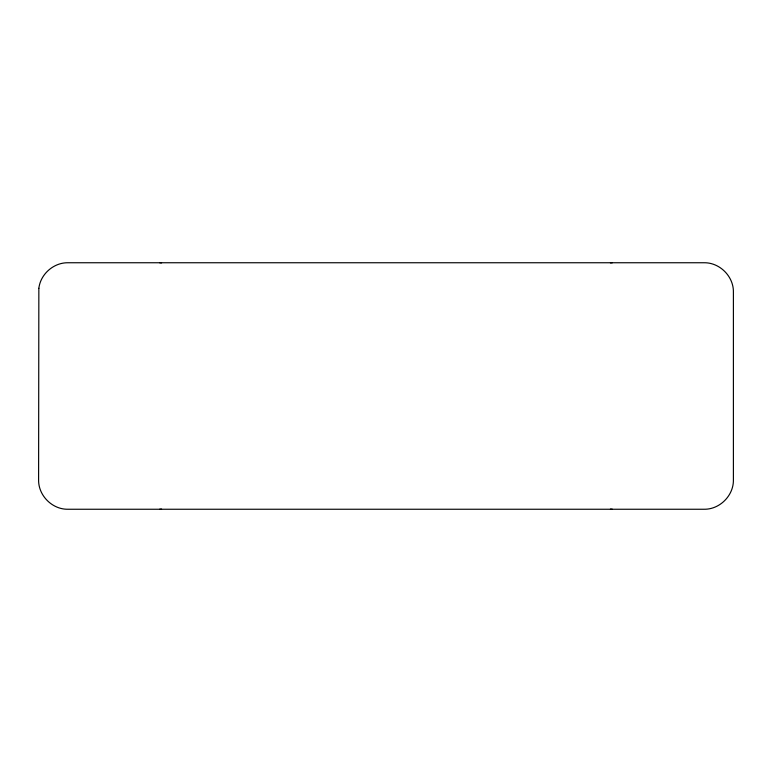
<?xml version="1.0" encoding="UTF-8"?>
<svg xmlns="http://www.w3.org/2000/svg" width="772" height="772" viewBox="0 0 772 772"><rect width="100%" height="100%" fill="white"/><g stroke="black" fill="none" stroke-linecap="round" stroke-linejoin="round"><path stroke-width="1.16" d="M610.43 262.876L612.35 262.75M159.65 509.25L161.57 509.124M159.65 262.75L161.57 262.876M610.43 509.124L612.35 509.25M38.851 288.323L38.6 479.837C38.272 495.556 52.293 509.578 68.013 509.25L703.987 509.25C719.707 509.578 733.728 495.556 733.4 479.837L733.4 292.163C733.728 276.444 719.707 262.422 703.987 262.75L68.013 262.75C53.683 262.519 40.501 274.079 38.851 288.323"/></g></svg>
